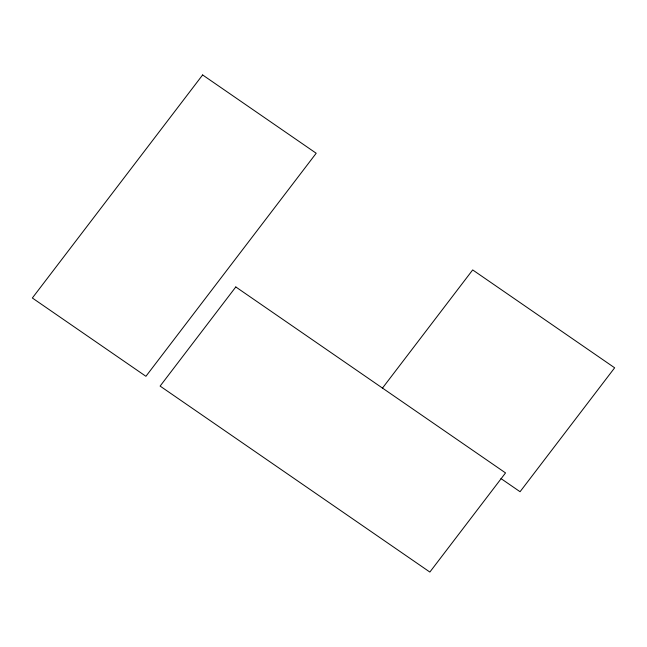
<?xml version="1.0" encoding="UTF-8"?>
<svg xmlns="http://www.w3.org/2000/svg" width="647" height="647" viewBox="0 0 647 647"><rect width="100%" height="100%" fill="white"/><g stroke="black" fill="none" stroke-linecap="round" stroke-linejoin="round"><path stroke-width="0.97" d="M382.361 388.249L472.682 269.928L614.65 367.803L520.059 491.72L500.964 478.562M202.624 74.947L32.35 298L145.923 376.303L316.197 153.25L202.624 74.947M235.799 286.953L160.116 386.089L429.859 572.053L505.533 472.917L235.799 286.953"/></g></svg>
